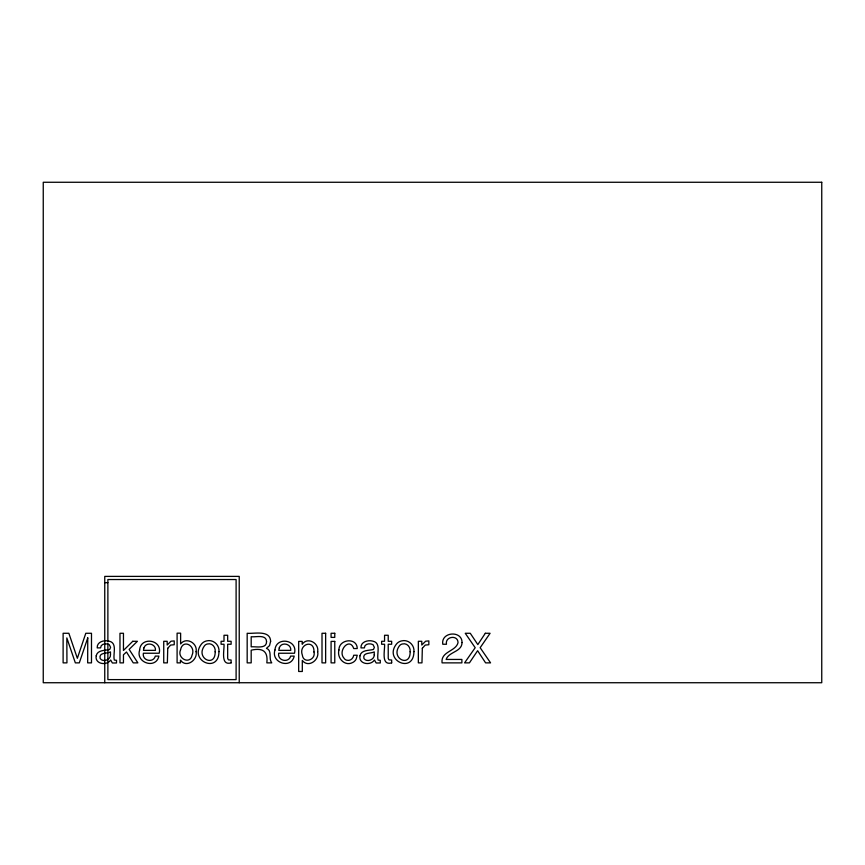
<?xml version="1.0" encoding="UTF-8"?>
<svg xmlns="http://www.w3.org/2000/svg" width="865" height="865" viewBox="0 0 865 865"><rect width="100%" height="100%" fill="white"/><g stroke="black" fill="none" stroke-linecap="round" stroke-linejoin="round"><path stroke-width="1.3" d="M104.751 582.653L107.876 582.653M239.227 682.734L239.227 576.393L104.751 576.393L104.751 682.734M107.876 641.906L107.876 579.528L236.102 579.528L236.102 679.609L107.876 679.609L107.876 643.571M87.754 637.905L87.668 662.871L91.485 662.871L91.485 633.277L85.797 633.277L77.353 658.297L68.854 633.277L63.113 633.277L63.113 662.871L66.94 662.871L66.832 637.905L75.342 662.871L79.31 662.871L87.754 637.905M313.973 651.951C316.147 659.952 303.42 664.19 302.35 655.151C298.274 644.003 314.525 638.846 313.973 651.951M180.536 649.896C176.784 658.265 190.051 665.163 192.019 655.302C196.377 645.679 182.666 638.457 180.536 649.896M196.096 651.669C197.793 660.244 186.083 668.342 180.439 660.114L180.439 662.871L177.098 662.871L177.098 633.169L180.623 633.169L180.623 643.917C186.126 636.586 197.804 643.106 196.096 651.669M218.964 651.626C218.813 674.203 188.224 660.514 201.621 643.895A8.91 8.91 0 0 1 206.822 640.868C213.32 639.246 219.688 645.02 218.964 651.626M338.95 649.993C336.604 658.092 344.984 666.926 352.931 662.385A7.407 7.407 0 0 0 356.196 658.946L357.245 655.238L353.72 655.238C353.298 658.481 350.282 661.12 346.952 660.255A4.444 4.444 0 0 1 344.011 658.179C337.318 650.848 349.698 636.716 353.72 648.545L357.245 648.545C357.104 636.997 338.593 639.149 338.95 649.993M413.935 651.626C413.773 674.203 383.184 660.514 396.581 643.895A8.91 8.91 0 0 1 401.793 640.868C408.28 639.246 414.659 645.02 413.935 651.626M139.654 650.015C135.297 662.752 156.057 669.575 158.879 656.102L155.311 656.102C153.559 663.282 141.892 660.892 143.363 653.237L159.182 653.237C162.642 639.527 140.508 636.251 139.654 650.015M274.973 650.015C270.615 662.752 291.386 669.575 294.197 656.102L290.64 656.102C288.878 663.282 277.211 660.892 278.692 653.237L294.5 653.237C297.971 639.527 275.827 636.251 274.973 650.015M317.671 651.605C319.574 660.114 308.286 668.299 302.307 660.449L302.307 671.478L298.674 671.478L298.674 641.398L302.199 641.398L302.199 644.252C307.453 636.532 319.272 643.063 317.671 651.605M266.561 641.635C266.636 649.301 255.651 646.296 251.185 646.836L251.185 636.716C255.64 637.408 266.366 633.991 266.561 641.635M96.21 655.789C94.523 664.104 106.719 666.104 110.666 660.017L112.385 663.001L116.505 662.968L116.505 660.298L114.342 660.071C112.623 654.297 117.878 642.911 109.012 641.127C104.189 639.808 96.793 641.733 97.204 647.885L100.589 647.885C100.675 643.528 106.244 643.063 109.26 644.663L110.579 647.355L109.714 649.453C105.216 650.653 97.421 649.756 96.21 655.789M359.991 655.789C358.305 664.104 370.49 666.104 374.437 660.017L376.167 663.001L380.276 662.968L380.276 660.298L378.113 660.071C376.394 654.297 381.649 642.911 372.793 641.127C367.96 639.808 360.575 641.733 360.975 647.885L364.36 647.885C364.457 643.528 370.015 643.063 373.042 644.663L374.361 647.355L373.485 649.453C368.987 650.653 361.202 649.756 359.991 655.789M462.029 642.565C461.986 651.983 448.784 651.605 446.124 659.444L461.888 659.444L461.888 662.871L442.08 662.871C440.555 651.377 455.747 651.605 458.018 642.727C458.158 634.532 444.794 636.326 446.47 644.252L442.783 644.252C440.761 631.688 462.245 630.207 462.029 642.565M215.18 651.734C215.515 668.072 195.717 658.492 204.097 646.371A4.93 4.93 0 0 1 207.384 643.993C212.098 642.641 215.785 647.258 215.18 651.734M410.14 651.734C410.475 668.072 390.688 658.492 399.057 646.371A4.93 4.93 0 0 1 402.344 643.993C407.069 642.641 410.745 647.258 410.14 651.734M270.626 641.257L269.534 645.604L266.452 648.328C272.075 650.372 268.939 657.368 270.972 661.552L271.761 662.871L266.842 662.871C268.15 651.302 262.863 647.571 251.185 650.177L251.185 662.871L247.174 662.871L247.174 633.277C254.169 633.948 270.204 629.688 270.626 641.257M110.482 654.816C110.774 659.746 102.946 662.677 100.167 658.535C98.513 652.124 107.001 653.81 110.482 651.896L110.482 654.816M374.253 654.816C374.545 659.746 366.717 662.677 363.949 658.535C362.284 652.124 370.771 653.81 374.253 651.896L374.253 654.816M167.734 648.296L167.367 662.871L163.734 662.871L163.734 641.289L167.183 641.289L167.183 645.02L171.032 641.203L174.233 640.911L174.233 644.739L170.621 645.074L167.734 648.296M422.336 648.296L421.969 662.871L418.346 662.871L418.346 641.289L421.785 641.289L421.785 645.02L425.645 641.203L428.845 640.911L428.845 644.739L425.223 645.074L422.336 648.296M143.968 647.82L143.46 650.361L155.451 650.361C156.165 643.657 146.044 641.516 143.968 647.82M279.287 647.82L278.789 650.361L290.781 650.361C291.483 643.657 281.374 641.516 279.287 647.82M485.319 633.277L477.826 644.598L470.268 633.277L465.251 633.277L475.188 647.701L464.581 662.871L469.425 662.871L477.621 650.707L485.6 662.871L490.574 662.871L480.161 647.701L490.098 633.277L485.319 633.277M132.767 641.289L123.457 650.458L123.457 633.277L119.975 633.277L119.975 662.871L123.457 662.871L123.457 654.773L126.495 651.994L133.232 662.871L137.859 662.871L129.134 649.377L137.405 641.289L132.767 641.289M231.117 662.871C220.11 666.061 224.554 649.745 224.003 644.252L221.083 644.252L221.083 641.289L224.003 641.289L224.003 635.267L227.668 635.267L227.668 641.289L231.117 641.289L231.117 644.252L227.668 644.252L227.668 658.341L228.436 659.854L231.117 660.017L231.117 662.871M391.661 662.871C380.654 666.061 385.098 649.745 384.557 644.252L381.627 644.252L381.627 641.289L384.557 641.289L384.557 635.267L388.223 635.267L388.223 641.289L391.661 641.289L391.661 644.252L388.223 644.252L388.223 658.341L388.98 659.854L391.661 660.017L391.661 662.871M821.75 182.266L43.25 182.266L43.25 682.734L821.75 682.734L821.75 182.266M325.64 633.277L322.007 633.277L322.007 662.871L325.64 662.871L325.64 633.277M334.766 633.277L331.079 633.277L331.079 637.386L334.766 637.386L334.766 633.277M334.766 641.398L331.079 641.398L331.079 662.871L334.766 662.871L334.766 641.398"/></g></svg>
